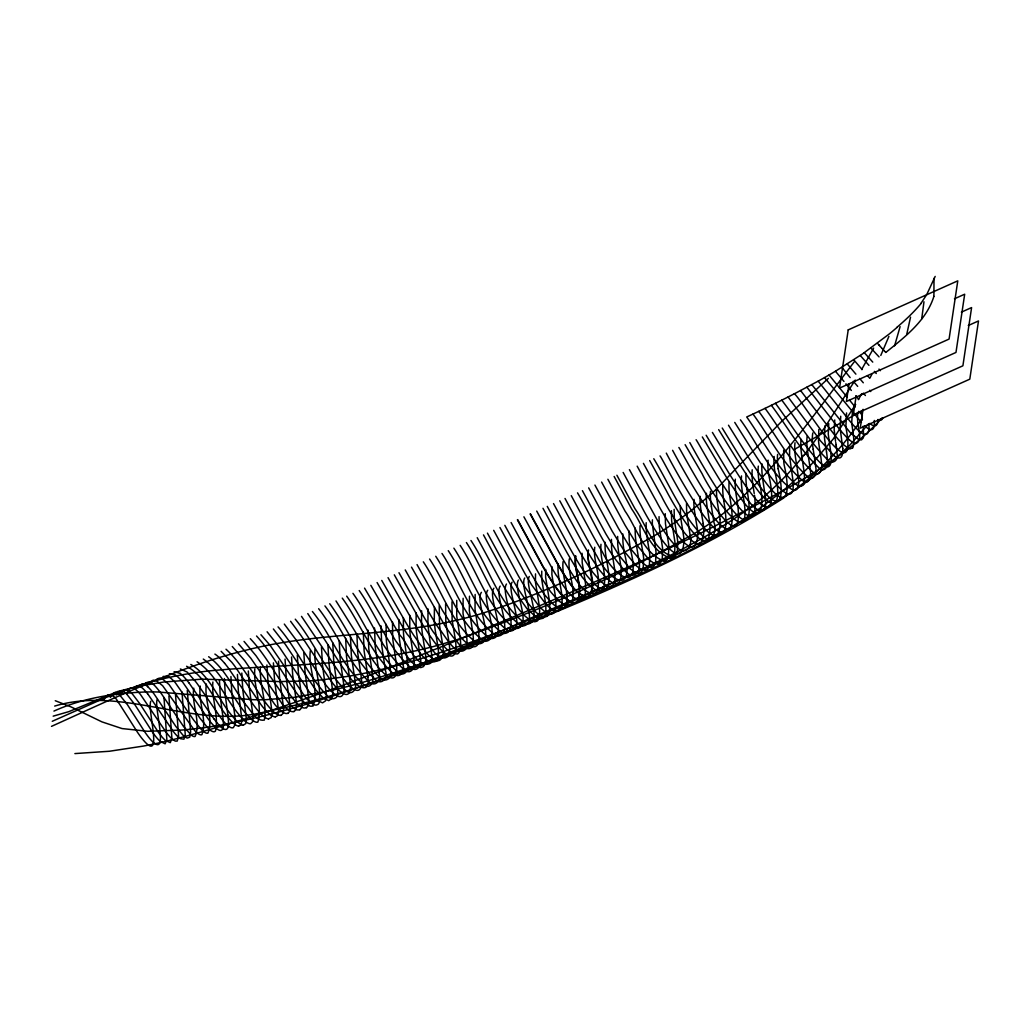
<?xml version="1.0" encoding="UTF-8"?>
<svg xmlns="http://www.w3.org/2000/svg" width="1030" height="1030" viewBox="0 0 1030 1030"><rect width="100%" height="100%" fill="white"/><g stroke="black" fill="none" stroke-linecap="round" stroke-linejoin="round"><path stroke-width="1.5" d="M416.146 612.824L416.094 626.652A147.161 27.887 65.9 0 0 416.493 632.034L420.008 655.582A68.096 12.901 65.9 0 1 420.24 658.041C422.622 664.389 416.97 673.581 410.532 667.453C387.151 646.853 376.761 615.631 359.213 590.551M421.643 610.829L421.502 623.433A142.462 26.999 65.9 0 0 421.708 627.54L421.811 628.635A161.53 30.604 65.9 0 0 422.467 634.467L425.493 653.728A69.86 13.236 65.9 0 1 425.802 657.385A73.503 13.931 65.9 0 1 425.236 663.745L423.459 666.603L420.922 667.556A86.674 16.416 65.9 0 1 419.532 667.35L417.408 666.436A98.661 18.695 65.9 0 1 410.223 660.526L395.584 640.712L364.556 588.13M428.042 608.936L427.914 622.777A146.324 27.72 65.9 0 0 428.956 633.077L432.085 658.183A81.512 15.45 65.9 0 1 430.81 663.101C417.317 670.543 407.21 642.115 400.091 635.407A134.415 25.467 65.9 0 1 395.044 627.103L370.826 585.349M434.441 607.095L434.261 620.137A135.265 25.634 65.9 0 0 435.252 630.36L438.046 647.497A78.396 14.858 65.9 0 1 438.484 652.363A80.379 15.231 65.9 0 1 438.123 658.234A78.795 14.935 65.9 0 1 437.248 660.642C424.321 668.303 414.073 640.892 407.301 634.428A126.188 23.909 65.9 0 1 401.275 624.579L377.083 582.542M439.231 605.717L439.514 624.682A119.21 22.583 65.9 0 0 439.99 628.326L442.797 645.514A81.731 15.489 65.9 0 1 443.119 655.093C436.99 673.787 418.026 640.506 414.292 636.154A121.115 22.943 65.9 0 1 405.936 622.661L381.769 580.444M445.617 603.889L445.823 621.978A106.76 20.227 65.9 0 0 446.286 625.622L449.132 642.862A82.696 15.669 65.9 0 1 449.453 645.887A83.61 15.849 65.9 0 1 449.273 653.702A81.035 15.36 65.9 0 1 448.436 656.213C437.634 664.659 427.012 640.145 421.27 634.75A115.064 21.797 65.9 0 1 412.155 620.073L388.04 577.637M878.024 419.468C878.551 422.789 876.144 428.145 872.217 425.171A53.727 10.184 65.9 0 1 870.659 424.064L869.835 423.356M451.99 601.868L452.119 619.249A98.275 18.617 65.9 0 0 452.595 622.893L455.466 640.197A82.876 15.707 65.9 0 1 455.891 645.038L455.93 646.75A90.897 17.227 65.9 0 1 449.119 655.595C439.733 651.089 434.132 641.497 428.261 633.347A109.837 20.806 65.9 0 1 418.386 617.472L394.297 574.83M456.754 600.336L456.728 616.069L460.191 638.188A84.666 16.042 65.9 0 1 460.629 643.042A87.125 16.506 65.9 0 1 459.354 652.067L458.324 653.342A104.133 19.737 65.9 0 1 457.384 653.947C446.029 653.754 439.965 639.823 433.488 632.291A106.541 20.188 65.9 0 1 423.047 615.528L398.983 572.731M463.127 598.288L463.024 613.352L466.513 635.497A87.537 16.583 65.9 0 1 466.693 646.415A84.782 16.068 65.9 0 1 465.921 649.029C455.955 658.672 444.458 633.811 439.038 628.764A102.871 19.493 65.9 0 1 430.257 614.601L405.241 569.925M933.901 296.202L934.004 278.358M629.047 531.068L629.163 538.806A173.697 32.909 65.9 0 0 629.497 542.308L629.922 545.797A146.093 27.681 65.9 0 0 630.463 549.479C641.819 594.078 614.859 577.972 602.293 551.797A120.33 22.802 65.9 0 1 593.306 536.373L571.264 495.649M469.487 596.228L469.332 610.635L472.834 632.819A89.713 16.995 65.9 0 1 473.311 641.008C474.56 653.496 460.951 648.462 457.191 641.69A84.602 16.029 65.9 0 1 444.857 625.609L411.511 567.131M622.841 533.991L622.918 541.664A155.337 29.432 65.9 0 0 624.244 552.376C635.523 595.186 609.85 582.414 596.911 556.058A120.677 22.866 65.9 0 1 587.048 539.179L565.006 498.443M617.652 536.437L617.717 544.033A152.401 28.879 65.9 0 0 619.069 554.81L621.257 569.101L620.82 578.1A109.644 20.767 65.9 0 1 615.168 583.482L612.644 582.645A97.348 18.45 65.9 0 1 605.486 577.032M659.046 516.635L659.303 526.768L662.38 546.827A74.958 14.201 65.9 0 1 662.663 549.531L662.251 558.556A105.678 20.021 65.9 0 1 657.964 564.131M862.084 410.507L862.007 415.978A75.087 14.227 65.9 0 0 862.187 418.167L862.393 419.957M611.447 539.372L611.588 548.153A151.41 28.686 65.9 0 0 612.863 557.706L615.052 572.01L614.614 580.997A118.167 22.39 65.9 0 1 613.97 583.032L613.558 583.881M857.617 412.476L857.527 418.772A74.649 14.15 65.9 0 0 857.72 421.025C857.488 427.836 863.745 441.394 855.067 443.801A60.963 11.549 65.9 0 1 853.471 443.093L849.183 439.681M665.238 513.661L665.47 523.768L668.573 543.892A75.538 14.317 65.9 0 1 668.856 546.595L668.444 555.634M475.152 594.452L475.023 609.335L478.564 631.351A88.863 16.841 65.9 0 1 478.873 639.63L478.757 640.776A83.662 15.849 65.9 0 1 478.19 643.325C477.276 647.458 472.204 647.806 469.5 645.166A113.841 21.566 65.9 0 1 462.843 639.463L458.183 634.184A74.109 14.047 65.9 0 1 455.646 630.901L442.565 610.61L417.047 564.607M605.228 542.308C603.902 556.316 610.648 569.938 608.408 583.894A119.094 22.57 65.9 0 1 607.752 585.941L606.889 587.512A95.816 18.154 65.9 0 1 605.743 588.568L604.34 589.083A121.54 23.033 65.9 0 1 603.117 589.147L600.155 588.297A91.464 17.33 65.9 0 1 598.314 587.242L595.495 585.053A114.034 21.604 65.9 0 1 593.023 582.748L586.662 575.384L579.208 564.118A138.432 26.226 65.9 0 1 576.285 559.277L572.281 552.415A112.167 21.257 65.9 0 1 569.307 547.123L547.265 506.374M600.979 544.316C599.615 558.312 606.425 571.933 604.147 585.877A119.776 22.699 65.9 0 1 603.503 587.924L602.64 589.508A92.764 17.574 65.9 0 1 601.803 590.345L596.924 590.679L591.22 586.984A119.029 22.557 65.9 0 1 588.748 584.705L582.439 577.431L574.92 566.062A143.428 27.179 65.9 0 1 571.998 561.208L567.981 554.333A110.249 20.883 65.9 0 1 565.019 549.042L542.977 508.292M671.418 510.674L671.637 520.781L674.766 540.956A76.207 14.433 65.9 0 1 675.049 543.673L674.637 552.711M686.508 503.425L686.675 513.494L689.469 530.707A85.683 16.235 65.9 0 1 689.958 534.364C693.525 546.312 685.092 557.964 675.075 545.166A75.499 14.304 65.9 0 1 664.028 531.12L662.11 528.184A68.675 13.017 65.9 0 1 659.2 523.51L629.42 469.641M923.974 301.777L921.721 318.824M674.135 509.361L674.341 519.468L677.495 539.669A76.632 14.523 65.9 0 1 677.766 542.385L677.367 551.423M575.525 556.149C573.053 571.212 584.293 587.963 576.71 602.125M575.809 556.02C573.478 571.084 584.152 587.229 577.289 601.623M594.761 547.239C592.559 562.419 603.232 578.731 595.894 592.997C582.838 595.816 575.319 577.444 568.676 568.908A151.68 28.737 65.9 0 1 565.727 564.015L561.723 557.14A107.455 20.355 65.9 0 1 558.749 551.848L536.72 511.086M834.751 419.957L834.146 429.613L835.549 441.226M569.294 558.917C567.079 573.993 577.328 589.842 571.096 604.43A84.718 16.055 65.9 0 1 570.247 605.215L565.2 605.228L559.393 601.34A122.596 23.227 65.9 0 1 556.895 598.997L550.535 591.632L543.042 580.315A145.887 27.643 65.9 0 1 540.711 576.491L537.918 571.753A104.97 19.892 65.9 0 1 536.205 568.792L511.099 522.545M588.542 550.175C585.079 564.285 600.516 587.216 587.216 596.795M588.259 550.316C586.289 565.38 596.061 580.933 589.933 595.456M680.315 506.387L680.508 516.468L683.688 536.733A77.585 14.703 65.9 0 1 683.959 539.45C682.954 583.25 645.244 514.06 641.342 506.078A126.136 23.896 65.9 0 1 637.48 499.009L623.15 472.448M828.751 423.523L828.249 434.068L830.322 449.132M563.05 561.672C561.543 575.834 568.753 589.636 566.461 603.812A105.318 19.956 65.9 0 1 565.818 605.872L564.929 607.404A85.76 16.248 65.9 0 1 564.067 608.176L561.427 608.704L557.899 607.623A94.091 17.832 65.9 0 1 556.007 606.464L553.136 604.159A112.669 21.347 65.9 0 1 550.599 601.739L544.11 594.104L536.759 583.044A132.896 25.183 65.9 0 1 534.454 579.272L531.66 574.547A101.777 19.287 65.9 0 1 529.948 571.586L504.842 525.339M849.003 384.164L846.415 401.481L955.982 352.44L964.685 294.207L954.462 298.79M856.149 395.958L853.329 414.845L962.896 365.805L971.599 307.571L961.363 312.154M863.05 409.322L860.23 428.21L969.797 379.169L978.5 320.948L968.277 325.519M824.837 425.853L824.451 437.338A88.722 16.815 65.9 0 0 824.798 440.621L826.536 452.016M582.053 553.252L582.207 562.753L585.117 580.765A78.254 14.832 65.9 0 1 585.568 584.37L585.207 594.877A119.158 22.583 65.9 0 1 584.654 596.628C574.251 607.842 561.157 581.165 556.033 574.959A162.56 30.797 65.9 0 1 552.917 569.757L523.91 516.815M783.663 450.252L783.753 461.698A147.857 28.016 65.9 0 0 784.139 464.916C790.203 490.911 788.581 513.713 765.239 481.821A152.595 28.917 65.9 0 1 763.397 479.349M789.65 446.093L789.559 456.239L792.971 480.534A91.863 17.407 65.9 0 1 793.216 483.778L793.19 487.499A79.542 15.077 65.9 0 1 787.911 493.924L784.422 492.108A96.382 18.257 65.9 0 1 777.277 485.503L765.264 469.886A227.051 43.015 65.9 0 1 756.097 456.29L734.75 422.416M558.183 563.835C556.767 577.663 563.41 591.066 561.865 604.932A101.391 19.21 65.9 0 1 561.015 608.202L560.59 609.039A88.541 16.776 65.9 0 1 559.239 610.494L556.599 611.009L553.046 609.863M818.824 429.433L818.528 440.814A95.61 18.115 65.9 0 0 818.876 444.072L820.794 456.715A110.686 20.973 65.9 0 1 821.476 462.869C823.24 468.92 818.927 478.77 812.528 471.689C793.229 453.496 780.753 429.459 765.058 408.356M840.725 416.249L840.171 428.519L842.772 448.449M846.557 412.953L845.9 426.034A75.911 14.381 65.9 0 0 846.145 428.467C858.698 497.941 800.22 396.254 794.246 393.821M852.583 409.605L851.707 422.403A74.868 14.188 65.9 0 0 851.939 424.746L853.213 433.669M551.938 566.603L551.887 574.56L555.402 596.46A88.747 16.815 65.9 0 1 555.904 601.726L555.852 606.554A93.138 17.652 65.9 0 1 553.071 613.481L550.831 613.97A123.69 23.433 65.9 0 1 549.454 613.777L546.827 612.747A98.314 18.63 65.9 0 1 539.398 606.631L525.57 587.911A102.446 19.416 65.9 0 1 517.897 574.998L493.692 530.334M343.737 692.572L344.059 689.083A62.379 11.819 65.9 0 0 343.994 686.92A70.491 13.351 65.9 0 0 343.814 684.976L340.17 659.573L339.205 640.673M545.694 569.358L545.63 577.367L549.196 599.383A92.352 17.497 65.9 0 1 549.569 602.795M541.754 571.109L541.69 579.13L545.449 602.653A94.296 17.871 65.9 0 1 545.643 612.773A90.267 17.098 65.9 0 1 542.99 618.283L540.737 618.773A111.472 21.115 65.9 0 1 536.102 617.125M643.235 567.543L643.66 558.53A73.4 13.905 65.9 0 0 643.377 555.827L641.497 544.265A135.252 25.621 65.9 0 1 640.068 525.751M649.428 564.607L649.853 555.595A73.89 13.995 65.9 0 0 649.57 552.891L647.69 541.329M655.621 561.685L656.046 552.672A74.443 14.098 65.9 0 0 655.762 549.956L652.312 523.446A107.21 20.317 65.9 0 1 652.441 519.815M535.523 573.877L535.433 581.924L539.256 605.563A97.284 18.437 65.9 0 1 539.669 611.215L539.269 617.009A88.902 16.841 65.9 0 1 536.797 621.232L534.956 621.721A110.429 20.922 65.9 0 1 529.201 619.558L524.734 615.824A83.482 15.823 65.9 0 1 522.841 613.854M910.533 317.163L906.838 333.952M234.956 724.914L233.295 727.656A61.517 11.652 65.9 0 1 221.231 718.438L197.554 684.152A136.23 25.814 65.9 0 0 195.443 681.371L187.125 672.049L180.34 668.972M900.104 326.639L894.581 345.848M396.228 674.225L396.769 667.891A63.744 12.077 65.9 0 0 396.576 665.534L392.932 640.338A152.183 28.84 65.9 0 1 392.649 636.553L392.507 622.004M529.265 576.478C523.871 585.787 544.638 623.781 526.394 624.167C498.417 604.739 489.134 567.736 470.955 540.505M524.695 577.985C519.056 587.087 540.299 626.382 521.515 625.983C493.949 606.232 484.383 569.899 466.41 542.54M933.875 296.434C926.215 320.832 904.881 337.003 885.774 352.479M518.412 580.07C512.464 589.34 534.081 628.725 515.167 628.609C487.654 608.897 478.178 572.526 460.14 545.346M512.116 582.156C505.833 590.963 528.068 632.33 508.524 631.094C481.409 611.112 471.753 575.345 453.882 548.153M506.477 584.023C499.962 593.293 522.313 633.72 503.078 633.527C475.731 613.803 466.255 577.727 448.256 550.664M481.435 592.327C474.251 601.031 496.936 644.664 477.894 643.814C450.857 624.116 441.304 588.594 423.317 561.839M500.181 586.109C493.396 595.43 516.094 636.295 496.705 636.115C469.461 616.391 459.959 580.482 441.999 553.471M487.718 590.242C480.752 599.074 503.155 641.677 484.332 641.342C457.114 621.721 447.625 585.851 429.587 559.033M493.898 588.194C486.817 597.194 510.069 639.836 490.061 638.587C463.294 618.515 453.483 583.366 435.742 556.277M882.749 417.845L882.633 418.206A58.337 11.06 65.9 0 1 882.002 419.352A62.508 11.845 65.9 0 1 878.358 419.841M888.903 336.411L880.792 355.427M873.646 348.089L861.621 369.538M861.724 393.666L858.389 399.653M855.673 404.417L833.206 439.025L811.666 464.067A388.671 365.92 8.5 0 1 802.846 472.899L790.577 484.216A338.355 318.553 8.5 0 1 781.01 492.289L761.067 507.43A599.833 564.723 8.5 0 1 750.78 514.652C691.619 554.668 624.386 580.225 559.625 609.425C494.748 636.63 429.33 662.96 361.723 682.658A572.989 539.45 8.5 0 1 328.622 691.014L295.121 697.297L265.058 699.756A213.287 200.799 8.5 0 1 252.131 699.653L157.603 691.98A232.664 219.042 8.5 0 0 144.676 692.018C113.673 693.203 82.349 698.211 53.933 711.086M935.176 276.413L926.73 294.58L921.129 303.142M855.248 380.057L823.974 428.609L804.263 455.067M861.93 418.682L859.664 422.107A306.76 288.799 8.5 0 1 783.47 497.902M104.082 699.653C106.978 690.86 115.218 695.495 117.922 701.881A57.616 10.918 65.9 0 1 119.647 704.263L137.556 732.382A69.705 13.21 65.9 0 0 140.865 737.042C165.083 768.341 146.839 709.58 150.805 701.224M854.243 361.839C814.756 413.481 777.624 468.38 727.244 510.314A313.12 294.799 8.5 0 1 696.563 532.24C621.232 575.474 540.814 609.824 459.084 638.973A444.973 418.927 8.5 0 1 446.904 642.669C371.045 665.869 291.001 663.577 212.785 670.556A360.964 339.836 8.5 0 0 137.827 685.671M110.262 697.413L114.613 692.585A73.079 13.841 65.9 0 1 115.231 692.482L118.051 693.46A37.441 7.094 65.9 0 1 119.158 694.336L127.437 704.713L144.676 731.776A63.178 11.974 65.9 0 0 150.715 739.759C170.62 761.415 153.071 704.636 157.397 699.396M116.48 694.967L119.261 691.684L121.501 690.988A53.985 10.236 65.9 0 1 126.806 694.168M868.689 423.69L849.467 445.539L827.978 465.187A395.018 371.894 8.5 0 1 794.362 490.409C703.838 548.102 602.846 585.787 505.241 629.381C414.215 667.646 321.965 705.627 224.617 724.489A448.359 422.12 8.5 0 1 182.155 730.025L147.728 731.287L122.068 728.571L101.919 721.863L71.057 706.915L55.272 700.722M121.128 693.126L123.806 690.293L126.175 689.701A55.285 10.48 65.9 0 1 132.6 694.233L140.157 704.211L158.478 732.433A55.569 10.532 65.9 0 0 161.272 736.064A57.023 10.802 65.9 0 0 165.457 740.506L170.285 742.643L171.907 738.549L168.92 696.1M882.324 417.807C838.703 464.981 779.156 493.01 722.854 522.004C664.299 551.99 603.825 578.049 543.48 604.159C424.798 654.359 305.472 704.159 180.752 737.596A506.606 476.954 8.5 0 1 143.466 746.068L109.386 751.256L74.894 753.587M852.402 447.896L850.02 448.926A56.032 10.622 65.9 0 1 848.527 448.436L844.111 445.153A139.9 26.51 65.9 0 1 835.433 436.089M144.818 683.778C150.586 678.384 156.47 687.834 159.895 691.761A88.992 16.866 65.9 0 1 161.607 694.014L183.688 726.691L191.464 735.304A53.792 10.197 65.9 0 0 195.121 736.476C201.198 722.043 191.271 703.941 193.769 688.207M127.347 690.679L130.295 688.092L132.999 687.989A57.088 10.815 65.9 0 1 140.338 694.31L166.036 732.15A55.388 10.493 65.9 0 0 168.688 735.459A56.611 10.725 65.9 0 0 172.667 739.476L175.28 741.098L177.199 741.085L178.641 736.669L175.499 694.22M138.612 686.238L142.05 684.023L145.346 684.873A51.165 9.695 65.9 0 1 146.814 685.928L147.663 686.662M133.552 688.22L136.784 685.851L139.81 686.263M589.958 595.623L587.615 596.769M897.156 327.334L892.083 331.647A125.609 35.02 -27.3 0 1 888.8 334.325L862.471 353.947L835.459 371.238A179.439 50.032 -27.3 0 1 818.168 381.152L795.894 392.971A346.402 96.575 -27.3 0 1 781.783 400.155A325.493 90.756 -27.3 0 1 746.711 416.97C762.136 438.844 774.341 463.667 793.757 482.465C796.872 486.598 805.138 488.439 804.391 480.65A89.262 16.918 65.9 0 0 804.469 476.723L804.237 473.027A99.923 18.939 65.9 0 0 804.082 471.598L801.636 455.157M828.378 378.358L781.628 421.399L715.296 490.164A326.845 307.713 8.5 0 1 706.052 498.481L689.984 511.537A389.044 366.281 8.5 0 1 655.312 535.175C599.409 567.015 540.789 594.954 479.323 614.253A409.438 385.478 8.5 0 1 437.905 624.141C375.95 635.909 312.103 633.965 250.676 649.042C181.074 665.586 116.377 697.13 51.5 726.356M151.037 681.332L153.213 680.186L156.045 680.457L162.611 685.684L194.567 730.437A50.032 9.476 65.9 0 0 196.576 732.433L197.245 733A54.384 10.3 65.9 0 0 201.919 734.673C207.442 719.764 197.915 702.022 200.258 686.07M750.651 507.198C695.121 547.896 630.721 573.852 568.83 603.001C510.635 628.545 451.14 651.346 389.585 667.401A451.694 425.248 8.5 0 1 347.754 676.362L322.364 679.826A322.583 303.708 8.5 0 1 309.489 680.882L279.259 681.577L202.112 679.143L163.577 682.04L138.226 686.366L117.6 691.516L68.843 711.64L53.174 716.159M313.197 705.82C319.261 689.109 307.803 668.702 310.339 650.715M783.598 498.057C675.783 566.848 555.556 612.58 437.209 659.599C381.576 680.354 325.261 700.091 266.822 711.357C195.584 730.965 124.849 684.963 54.68 706.078M156.869 679.028L159.29 678.165L162.444 678.912L169.049 684.551L193.692 720.073L201.404 729.626A54.59 10.339 65.9 0 0 203.27 731.326A56.302 10.673 65.9 0 0 207.957 733.141C213.931 718.335 203.863 700.117 206.373 684.062M862.071 410.661L794.774 449.209M306.528 707.842L308.498 705.125L308.923 700.168L305.009 671.702L303.837 652.878M287.988 713.468L289.752 711.112L290.138 706.065L286.211 677.251L285.04 659.097M299.859 709.863L301.945 707.352L302.434 702.537L298.404 672.745L297.322 655.054M52.26 721.296L106.18 697.374L137.878 685.8M293.962 711.678L296.138 709.374L296.653 704.185L292.687 674.882L291.554 656.973M575.757 602.589L574.508 602.717M280.907 715.502L283.173 713.314L283.636 708.421L279.581 678.204L278.512 661.221M169.358 673.723L174.971 674.766A69.577 13.184 65.9 0 1 182.825 682.336L208.202 718.966A79.22 15.012 65.9 0 0 210.996 722.622L215.592 727.695A52.993 10.043 65.9 0 0 217.703 729.394A56.109 10.635 65.9 0 0 222.609 729.008A52.968 10.043 65.9 0 0 223.059 727.721M163.113 676.427L168.238 676.671A65.328 12.373 65.9 0 1 175.293 682.684L200.348 718.695L208.215 728.352A54.191 10.261 65.9 0 0 210.468 730.309A56.251 10.661 65.9 0 0 215.476 731.017C219.004 715.09 211.279 698.366 212.888 682.002M575.023 602.782L573.646 602.666M672.963 556.741C653.046 550.084 646.299 524.837 635.072 508.884A136.153 25.802 65.9 0 1 631.223 501.79L616.893 475.242M670.247 558.041C650.033 551.166 643.235 525.48 631.841 509.245A138.226 26.188 65.9 0 1 628.467 503.026L614.138 476.478M651.282 567.105L647.303 566.346L642.965 563.346L631.699 550.007L618.425 528.3L594.928 485.066M174.096 671.676L180.147 673.453M664.067 561.002C643.531 553.857 636.682 527.746 625.094 511.163A150.2 28.454 65.9 0 1 622.21 505.807L607.88 479.272M657.887 563.951L653.908 563.191L649.57 560.191L638.278 546.814L625.12 525.274L601.623 482.079M644.896 570.066L641.111 569.294L636.398 565.946L625.068 552.312L612.155 531.12L588.671 487.872M638.716 573.028L634.918 572.216L630.18 568.818L618.863 555.222L605.898 533.939L582.414 490.666M275.255 716.996L277.83 715.477L278.589 710.7L274.534 680.032L273.414 662.869M586.933 596.924C575.01 594.426 568.521 581.229 562.148 571.882A160.667 30.437 65.9 0 1 559.174 566.951L530.167 514.022M243.286 725.236L245.822 723.511L246.363 718.695L242.771 689.559L241.818 673.066M238.6 726.24L241.239 724.695L241.857 719.61L238.329 690.551L237.428 674.457M268.495 718.85L271.225 717.627L272.075 712.606L268.058 682.388L266.899 664.994M573.813 602.833C562.406 598.997 555.878 587.048 549.608 577.47A160.912 30.488 65.9 0 1 547.252 573.568L544.458 568.818A109.798 20.806 65.9 0 1 542.759 565.856L517.652 519.622M586.366 596.769C574.92 593.216 568.676 581.139 562.432 571.753A160.229 30.359 65.9 0 1 559.457 566.822L530.45 513.893M572.899 602.73C561.775 598.572 555.518 587.036 549.325 577.585A159.109 30.153 65.9 0 1 546.969 573.697L544.175 568.946A110.699 20.973 65.9 0 1 542.475 565.985L517.369 519.751M186.597 666.268C206.644 677.019 214.201 701.881 228.892 718.361A62.714 11.884 65.9 0 0 238.522 726.047M190.808 664.453C210.893 676.195 218.63 701.095 233.849 717.884A63.435 12.012 65.9 0 0 243.222 725.12M197.052 661.749C217.188 674.83 225.325 699.769 241.2 717.176A64.774 12.27 65.9 0 0 250.612 723.691L252.62 721.734L253.045 716.7L249.35 687.821L248.32 670.994M203.296 659.058C223.536 673.311 231.84 698.688 248.552 716.455M208.639 656.741C225.325 668.74 233.308 688.851 245.707 704.649C250.831 709.928 255.788 721.773 264.35 720.073C267.414 702.833 259.212 684.873 260.384 667.144M536.089 617.112L526.922 608.614L515.322 592.366A94.721 17.948 65.9 0 1 507.378 579.04L483.482 534.905M221.128 651.333L231.814 662.316A111.562 21.141 65.9 0 1 234.647 665.985L261.375 705.19A77.92 14.768 65.9 0 0 275.165 716.79M226.008 649.222C243.26 664.775 253.045 686.572 267.156 704.726A76.967 14.587 65.9 0 0 280.804 715.271M834.609 456.29L820.64 441.007L788.092 396.975M232.265 646.518L244.689 660.629L274.547 704.121A75.95 14.394 65.9 0 0 287.859 713.185M260.925 634.738L270.092 645.321L282.246 663.075A216.12 40.955 65.9 0 1 285.104 667.479L305.176 696.95A74.739 14.163 65.9 0 0 316.236 705.074L318.013 704.417A93.782 17.768 65.9 0 0 318.914 703.387C322.132 685.645 313.262 667.389 315.026 649.235M238.509 643.814L250.844 658.26L281.95 703.516M864.878 425.957L867.247 427.978A63.268 11.987 65.9 0 0 874.316 424.592L874.367 422.931A88.541 16.776 65.9 0 0 874.303 420.446M244.046 641.407L256.058 655.775L288.516 702.975M250.303 638.703C268.238 657.745 279.13 682.066 295.777 702.112M605.498 577.058L598.997 569.423L591.696 558.427A121.772 23.072 65.9 0 1 581.821 541.523L559.779 500.786M267.105 631.789L279.594 647.445L309.219 691.851L317.008 700.271L322.557 702.859L325.532 700.825L326.51 695.327L322.454 664.788L321.476 646.943M870.852 348.024L879.041 356.895M126.857 694.297L134.57 704.224L152.826 732.652A55.633 10.545 65.9 0 0 155.723 736.514A57.281 10.854 65.9 0 0 160.062 741.278L165.109 743.815L166.873 739.965L163.989 697.516M751.874 505.035L744.729 496.46M861.441 422.455L824.541 377.585M885.543 352.234L884.822 351.449M864.312 352.698L872.758 362.109M882.568 348.977L884.538 351.14M256.547 635.999C274.405 655.441 285.323 679.993 302.228 700.143M877.418 343.248L881.41 347.689M878.989 369.088L880.418 370.671M273.362 628.982L285.259 644.278L315.232 689.289L323.085 697.889L328.712 700.658L331.982 698.366L332.896 692.765L328.969 663.526L327.926 644.677M882.71 349.131L881.564 347.87M874.316 371.367L876.273 373.53M878.848 344.844L879.466 345.526M868.947 365.367L860.269 355.505M862.406 415.399L858.827 411.318M867.479 375.654L869.616 378.074M862.149 369.59L853.78 359.831M853.304 381.242L857.694 386.366M278.049 626.884C296.807 648.024 307.532 675.217 327.115 695.636C330.862 701.031 339.282 699.164 337.673 691.658A60.345 11.433 65.9 0 0 337.621 689.521L333.746 661.595L332.754 642.965M859.587 378.461L863.307 382.787M855.891 374.16L847.317 363.976M835.459 371.238L843.982 381.46M869.706 390.306L870.762 391.555M865.406 395.533L863.385 393.138M850.149 377.585L849.763 377.122A136.861 25.93 65.9 0 1 848.141 375.152L841.883 367.362M858.647 399.254L855.853 395.906M829.047 374.997L847.085 397.117M284.306 624.077L295.971 639.772L325.21 684.087A80.533 15.257 65.9 0 0 343.621 692.34M835.42 436.051L800.58 390.537M855.158 407.005L849.415 399.988M224.592 663.269L225.441 664.299A88.361 16.738 65.9 0 1 227.965 667.479L253.676 705.19A77.456 14.678 65.9 0 0 268.547 718.966M851.359 390.46L845.926 383.83M344.574 680.534L301.52 616.378M818.168 381.152L840.969 409.914C846.132 415.721 870.775 451.951 868.934 423.819M290.576 621.283L301.133 635.677L332.252 682.8M811.807 384.602L850.175 432.561L858.891 439.694L861.466 439.887L863.14 438.085A57.783 10.944 65.9 0 0 863.565 436.591L863.23 426.175M295.262 619.185C313.918 641.51 324.527 670.169 345.771 690.358C351.5 696.666 357.59 688.916 355.118 682.388A93.833 17.78 65.9 0 0 354.513 677.199L351.359 655.595L350.47 636.682M806.915 387.216L839.785 429.587A156.998 29.741 65.9 0 0 849.183 439.681M188.838 682.671L214.163 719.172M148.024 694.272L173.607 731.854A52.878 10.017 65.9 0 0 176.066 734.802A55.092 10.442 65.9 0 0 180.443 738.703L183.932 739.192L185.245 734.532L182.001 692.083M318.656 608.704C336.514 631.725 346.878 660.462 368.135 680.817C374.315 688.426 382.143 680.753 378.898 672.629M741.42 499.151C763.243 529.781 764.801 502.486 758.891 480.637M307.777 613.571L341.252 665.226A104.107 19.725 65.9 0 0 349.003 676.066C353.535 684.332 370.748 697.091 367.826 677.135M312.399 611.511C331.197 634.532 340.93 665.11 363.912 684.615C370.285 690.28 374.624 680.869 372.512 675.191A97.747 18.514 65.9 0 0 371.856 669.925L368.792 648.939L368.032 630.154M324.926 605.898C342.784 629.33 353.187 658.569 374.894 678.989C381.396 686.379 388.477 677.766 385.297 670.105A76.014 14.407 65.9 0 0 385.13 668.573L381.667 644.96L381.061 625.944M781.783 400.155C796.615 419.596 809.245 440.943 826.369 458.53C831.133 465.766 839.025 461.105 837.017 453.367A103.361 19.583 65.9 0 0 836.128 445.012M775.461 403.297C789.302 422.068 801.546 442.115 817.15 459.535C820.099 462.779 828.378 471.753 830.734 463.487A86.224 16.338 65.9 0 0 831.159 460.152L831.159 456.934M329.742 603.747C347.329 627.36 357.951 656.38 379.388 677.019C384.589 683.547 393.009 678.564 390.409 670.504A65.045 12.321 65.9 0 0 390.228 668.161L386.533 642.424A154.925 29.355 65.9 0 1 386.302 639.167L386.083 624.347M771.354 405.305C786.817 425.789 799.28 448.977 817.949 466.873C823.974 474.354 829.202 465.972 827.335 459.264A108.485 20.561 65.9 0 0 826.511 451.977M335.999 600.941L373.388 660.719M758.762 411.356C774.65 433.038 787.126 457.951 807.185 476.259C813.932 482.941 817.266 472.036 815.606 466.41A116.789 22.132 65.9 0 0 814.949 460.796L813.198 449.35M342.269 598.134C359.959 622.468 370.427 652.66 392.894 673.298C398.726 679.478 405.498 672.152 403.103 665.226A64.723 12.27 65.9 0 0 402.897 662.844L399.292 638.201A150.522 28.518 65.9 0 1 398.971 633.875L398.893 619.532M752.994 414.073C769.281 436.166 781.384 462.431 802.525 480.547C809.644 486.289 811.589 474.894 810.211 469.68A121.064 22.943 65.9 0 0 809.593 464.594M346.685 596.151C364.401 620.678 374.74 651.282 397.58 671.83C403.58 677.959 409.94 670.015 407.571 663.346A65.341 12.386 65.9 0 0 407.365 660.951L403.812 636.862A150.097 28.441 65.9 0 1 403.438 631.995L403.4 617.781M352.942 593.357C370.8 618.155 380.958 649.608 404.533 669.964C410.828 675.629 416.03 666.706 413.906 660.693A66.242 12.553 65.9 0 0 413.687 658.273L410.185 634.738A149.028 28.235 65.9 0 1 409.773 629.317L409.773 615.309M740.441 419.841C757.205 442.72 768.638 471.264 791.362 489.173C799.344 494.001 799.267 481.499 798.25 476.388A104.017 19.712 65.9 0 0 798.096 474.933L797.181 468.599M740.094 464.685L718.67 429.626M728.493 425.223L748.553 457.526A176.001 33.346 65.9 0 0 763.397 479.362M722.223 428.029L743.042 461.904A154.732 29.316 65.9 0 0 758.222 484.242C781.204 516.519 784.95 497.323 778.139 468.689M712.412 432.433L733.347 467.041A140.132 26.548 65.9 0 0 750.149 492.057C773.324 523.356 774.586 499.589 768.65 474.611A123.214 23.342 65.9 0 1 768.097 460.178M706.155 435.239L729.613 474.276A135.303 25.634 65.9 0 0 744.703 496.383M702.331 436.952L726.382 477.148A129.162 24.475 65.9 0 0 741.394 499.087M696.061 439.759C697.477 439.887 762.058 564.53 754.527 495.263M689.804 442.578C694.297 450.792 762.393 576.234 746.879 489.005M685.117 444.677L702.151 473.826C711.563 493.692 756.381 560.784 742.321 491.812M678.86 447.484C680.65 449.054 745.514 574.663 737.75 504.803M672.59 450.303C679.04 462.251 744.845 585.298 729.961 497.786A115.733 21.926 65.9 0 1 729.137 482.233M666.307 453.123C672.886 465.933 738.562 588.594 723.755 500.747M660.037 455.93C663.075 458.749 720.936 577.611 720.073 519.429M653.78 458.736C669.384 484.28 680.779 513.301 701.842 535.072C710.751 545.63 718.039 531.158 713.906 522.416A107.455 20.355 65.9 0 0 713.43 519.081L711.395 506.657M649.698 460.565L664.092 486.636A156.921 29.728 65.9 0 0 666.513 491.014C670.775 499.589 711.717 573.092 709.876 524.36A107.403 20.355 65.9 0 0 709.413 521.038M643.428 463.371L657.81 489.585A142.977 27.089 65.9 0 0 661.685 496.589C665.998 505.949 705.112 574.611 703.722 527.36A108.987 20.651 65.9 0 0 703.155 523.446M637.171 466.165L651.527 492.533A134.956 25.57 65.9 0 0 656.368 501.301C660.243 509.026 696.55 575.139 697.799 532.832A80.43 15.244 65.9 0 0 697.555 530.347A106.335 20.149 65.9 0 0 696.988 526.446L694.992 514.498M577.521 492.855C592.984 518.682 603.941 547.947 624.553 570.35C632.974 581.165 642.012 572.152 638.819 560.822A73.825 13.982 65.9 0 0 638.536 558.106L636.656 546.557A139.9 26.51 65.9 0 1 635.265 528.133M553.522 503.58L575.564 544.316A116.055 21.991 65.9 0 0 579.542 551.346L582.542 556.47A131.544 24.926 65.9 0 0 585.452 561.273L592.829 572.397L599.254 579.903A107.712 20.407 65.9 0 0 601.752 582.233L604.559 584.409A92.069 17.446 65.9 0 0 606.4 585.478L609.361 586.302A106.657 20.214 65.9 0 0 613.584 583.933M477.225 537.699L501.121 581.834A89.456 16.956 65.9 0 0 522.88 613.957M487.435 533.128L511.64 577.791A97.296 18.437 65.9 0 0 519.287 590.628L527.437 602.614L534.158 610.468A96.704 18.321 65.9 0 0 540.596 615.618L543.261 616.7A120.021 22.737 65.9 0 0 544.638 616.906L546.891 616.416A92.134 17.459 65.9 0 0 549.531 602.717M499.949 527.527L524.759 573.247A100.361 19.016 65.9 0 0 528.171 579.118L529.575 581.461A124.437 23.574 65.9 0 0 531.853 585.182L545.694 603.889A100.85 19.107 65.9 0 0 553.059 609.902M737.557 503.631L736.141 494.825A118.811 22.506 65.9 0 1 735.343 479.195M754.23 493.512L752.879 484.821M796.975 467.285L795.533 457.809A112.025 21.231 65.9 0 1 795.031 442.758M835.755 442.514L836.154 445.063M703.168 523.459L701.173 511.537M709.413 521.038L707.352 508.588M809.606 464.607L807.739 452.505A116.03 21.991 65.9 0 1 807.224 436.115M762.573 478.216L765.329 496.962M227.9 715.026L225.261 695.108L224.386 678.525M222.815 716.069L220.291 696.808L219.429 680.032M234.75 715.181L231.853 693.409L230.926 676.53M345.655 638.394L346.544 656.973L349.852 679.736A87.808 16.635 65.9 0 1 350.367 684.345A64.633 12.244 65.9 0 1 350.445 686.521L350.406 688.079A80.958 15.334 65.9 0 1 332.201 682.594M356.908 634.364L357.732 652.994L360.873 674.586A93.897 17.793 65.9 0 1 361.504 679.813A65.804 12.463 65.9 0 1 361.594 682.015L361.569 683.598A83.031 15.733 65.9 0 1 344.484 680.225M363.307 631.944L364.118 650.896L367.208 671.921A96.035 18.192 65.9 0 1 367.839 677.161M374.521 627.991L375.229 646.943L378.319 667.929A95.507 18.102 65.9 0 1 378.911 672.642M254.822 668.921C253.097 686.482 262.895 705.614 257.912 722.069A66.564 12.618 65.9 0 1 248.526 716.391M187.28 690.345L190.627 731.879L189.803 737.132L187.293 738.072A54.049 10.236 65.9 0 1 182.825 735.021L175.795 726.343L154.281 694.272A66.409 12.579 65.9 0 0 147.651 686.611M871.921 374.135A637.557 600.245 8.5 0 1 870.054 377.843M804.121 454.977A332.008 312.579 8.5 0 1 750.767 507.339M921.477 303.026A165.637 46.183 -27.3 0 1 896.873 327.373M842.733 448.359A75.048 14.214 65.9 0 1 834.57 456.161M139.758 686.147A59.843 11.343 65.9 0 1 148.05 694.375M222.673 715.837A95.945 18.18 65.9 0 1 223.214 728.004M234.647 715.013A96.498 18.282 65.9 0 1 235.097 725.184M180.083 673.272A75.95 14.394 65.9 0 1 188.876 682.8M223.278 728.892A62.637 11.871 65.9 0 1 214.137 719.056M223.188 728.661A56.187 10.648 65.9 0 0 228.003 727.244A53.676 10.171 65.9 0 0 228.222 726.395M227.759 714.807A99.15 18.785 65.9 0 1 228.364 726.652M214.91 654.089A101.674 19.261 65.9 0 1 224.579 663.23M293.833 711.408A74.894 14.188 65.9 0 1 282.014 703.748M313.056 705.524A77.186 14.626 65.9 0 1 302.318 700.439M306.348 707.456A77.881 14.755 65.9 0 1 295.868 702.396M299.704 709.516A75.19 14.24 65.9 0 1 288.632 703.361M396.099 673.968A90.537 17.15 65.9 0 1 373.439 660.912M655.685 561.801A105.73 20.034 65.9 0 1 651.359 567.298M649.505 564.775A106.94 20.265 65.9 0 1 644.986 570.272M647.728 541.394A130.501 24.733 65.9 0 1 646.209 522.699M643.299 567.672A106.618 20.201 65.9 0 1 638.806 573.247M674.714 552.852A105.961 20.072 65.9 0 1 670.311 558.183M668.522 555.775A105.665 20.021 65.9 0 1 664.144 561.17M677.431 551.552A106.013 20.085 65.9 0 1 673.015 556.87M707.404 508.666A105.781 20.046 65.9 0 1 706.451 493.319M701.224 511.627A103.373 19.583 65.9 0 1 700.245 496.344M695.044 514.588A100.953 19.132 65.9 0 1 694.04 499.37M723.794 500.812A112.849 21.385 65.9 0 1 722.918 485.285M720.073 519.429A97.309 18.437 65.9 0 0 719.777 517.24L717.575 503.709A110.03 20.845 65.9 0 1 716.713 488.31M711.434 506.734A107.429 20.355 65.9 0 1 710.507 491.349M742.334 491.838A122.686 23.252 65.9 0 1 741.51 475.924M758.904 480.65A125.055 23.69 65.9 0 1 758.312 466.114M752.891 484.834A125.364 23.754 65.9 0 1 752.222 469.783M746.879 489.018A124.385 23.574 65.9 0 1 746.106 473.375M740.107 464.723A147.11 27.874 65.9 0 0 755.286 487.023C778.165 518.85 781.281 498.443 774.727 471.006A121.759 23.072 65.9 0 1 774.161 456.47M765.483 497.233A87.331 16.544 65.9 0 1 751.81 504.842M762.586 478.242A124.244 23.536 65.9 0 1 762.02 463.873M778.191 468.779A119.789 22.699 65.9 0 1 777.611 454.385M801.675 455.221A113.815 21.566 65.9 0 1 801.134 439.437M813.134 449.247A117.523 22.274 65.9 0 1 812.812 432.973M830.296 449.093A107.3 20.33 65.9 0 1 831.197 456.998M853.149 433.553A81.396 15.424 65.9 0 1 852.544 448.192M848.218 329.883L839.514 388.117L949.081 339.076L957.784 280.842L848.218 329.883"/></g></svg>
